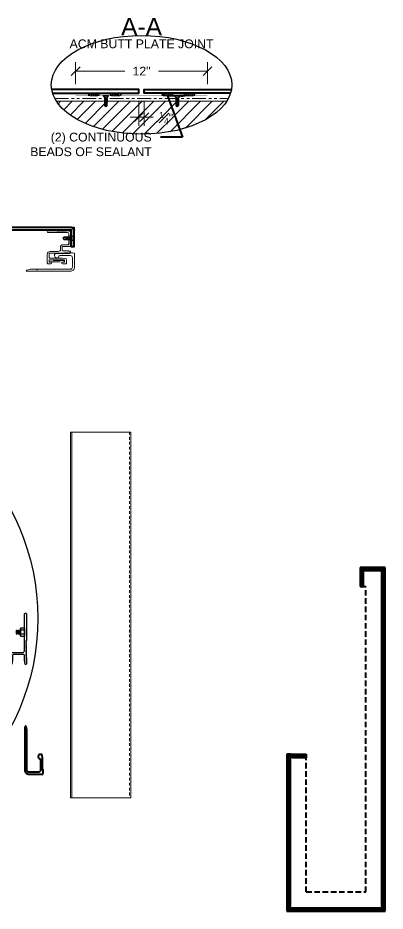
# Model space of a CAD drawing. Header units: inches. Extents: x -301 to 39679, y -468 to 370.
# Drawn here: x -269.57 to -252.86, y 81.26 to 121.95 of the extents above; entities that cross this region are included whole.
import ezdxf
from ezdxf import colors
from ezdxf.entities.mleader import LeaderData, LeaderLine
from ezdxf.enums import TextEntityAlignment as Align
from ezdxf.math import Vec2, Vec3

# ---------------------------------------------------------------- set-up
doc = ezdxf.new("R2010")
doc.units = ezdxf.units.IN
doc.header["$MEASUREMENT"] = 0
for name, pattern in [('DASHED', [0.75, 0.5, -0.25]), ('DASHED2', [0.375, 0.25, -0.125]), ('HIDDEN2', [0.1875, 0.125, -0.0625]), ('PHANTOM2', [1.25, 0.625, -0.125, 0.125, -0.125, 0.125, -0.125])]:
    doc.linetypes.add(name, pattern=pattern)
doc.layers.get('Defpoints').update_dxf_attribs({"color": 3})
for name, color, linetype, lineweight in [('NSE-By_Others', 252, 'Continuous', 0), ('NSE-Call-Outs', 51, 'Continuous', 13), ('NSE-Dimensions', 51, 'Continuous', 13), ('NSE-Flashing 01', 2, 'Continuous', 40), ('NSE-Furring 01', 30, 'Continuous', 18), ('NSE-Hardware', 111, 'Continuous', 25), ('NSE-Notes', 11, 'Continuous', 40), ('NSE-Panels 01', 1, 'Continuous', 40), ('NSE-Sealant', 143, 'Continuous', 13), ('NSE-Underlayment', 6, 'PHANTOM2', 13)]:
    doc.layers.add(name, color=color, linetype=linetype, lineweight=lineweight)
doc.layers.add('NSE-Construction', color=86, linetype='Continuous', plot=False)
doc.styles.add('004 - NSSM - Standard', font='arial.ttf', dxfattribs={"height": 0.4})
doc.styles.add('3_0-0_TEXT', font='simplex.shx', dxfattribs={"width": 0.7, "height": 0.375})
doc.dimstyles.new('$$$FASTENER$$$', dxfattribs={"dimtxt": 0.375, "dimasz": 0, "dimexe": 0, "dimexo": 0, "dimgap": 0, "dimtad": 0, "dimtih": 1, "dimtoh": 1, "dimdec": 4, "dimzin": 3, "dimdsep": 46, "dimlunit": 4, "dimtxsty": '3_0-0_TEXT', "dimblk": 'NONE', "dimcen": 0, "dimclrd": 256, "dimclre": 256, "dimclrt": 256, "dimadec": 0, "dimazin": 0, "dimtfac": 0.375, "dimtdec": 4, "dimtofl": 0, "dimtmove": 1, "dimatfit": 3, "dimldrblk": 'NONE', "dimfxl": 1, "dimtolj": 1, "dimtzin": 0, "dimarcsym": 0})
doc.dimstyles.new('004 - NSSM - Standard$0', dxfattribs={"dimtxt": 0.4, "dimasz": 0.4, "dimexe": 0.4, "dimexo": 0.4, "dimgap": 0.4, "dimtad": 0, "dimdec": 4, "dimzin": 3, "dimdsep": 46, "dimlunit": 5, "dimtxsty": '004 - NSSM - Standard', "dimblk": 'OBLIQUE', "dimcen": 0.4, "dimclrd": 256, "dimclre": 256, "dimclrt": 256, "dimazin": 0, "dimtfac": 0.7, "dimtdec": 4, "dimtmove": 1, "dimatfit": 2, "dimfxl": 1, "dimtfill": 1, "dimtfillclr": 11, "dimfrac": 1, "dimtolj": 1, "dimtzin": 0, "dimlwd": 0, "dimlwe": 0, "dimarcsym": 0})

# ---------------------------------------------------------------- blocks, each defined once
blk = doc.blocks.new('*U90')
for p, q in [((0, 16.665), (0, 0)), ((2.75, 16.665), (0, 16.665)), ((0.062, 16.665), (0.062, 0)), ((2.75, 16.665), (2.75, 0)), ((0, 0), (2.75, 0))]:
    blk.add_line(p, q)
at = {"layer": 'NSE-Furring 01', "color": 9, "linetype": 'HIDDEN2'}
blk.add_line((2.688, 16.665), (2.688, 0), dxfattribs=at)
blk = doc.blocks.new('_None')
blk = doc.blocks.new('*U111')
at = {"transparency": 16777216}
blk.add_lwpolyline([(0.616, 0.397), (0.19, 0.397, -0.414214), (0.09, 0.497), (0.09, 1.982, -1), (0.09, 2.012), (0.09, 2.309), (0.055, 2.475, 0.900068), (0, 2.469), (0, 2.012, -1), (0, 1.982), (0, 0.497, 0.414214), (0.19, 0.307), (0.825, 0.307), (0.836, 0.397), (0.836, 0.513), (0.806, 0.513), (0.806, 1.026), (0.789, 1.189, 0.383421), (0.761, 1.213), (0.706, 1.213, 0.873386), (0.679, 1.017, -0.337188), (0.716, 0.969), (0.716, 0.868, -1), (0.716, 0.848), (0.716, 0.834, -1), (0.716, 0.814), (0.716, 0.497, -0.414214)], format="xyb", close=True, dxfattribs=at)
blk = doc.blocks.new('*U49')
at = {"linetype": 'Continuous'}
blk.add_lwpolyline([(0.642, 1.543), (0.77, 1.543, -0.414214), (0.9, 1.413), (0.9, 1.041, 0.414214), (1, 0.941), (1.109, 0.941, -0.414214), (1.205, 0.845), (1.205, 0.616, 0.414214), (1.255, 0.566), (1.71, 0.566, 0.414214), (1.76, 0.616), (1.76, 1.503, -1), (1.84, 1.503), (1.84, 1.121, -0.302776), (1.827, 1.103, 0.666667), (1.827, 1.08, -0.666667), (1.827, 1.043, 0.666667), (1.827, 1.02, -0.666667), (1.827, 0.983, 0.666667), (1.827, 0.96, -0.666667), (1.827, 0.923, 0.666667), (1.827, 0.9, -0.666667), (1.827, 0.863, 0.666667), (1.827, 0.84, -0.666667), (1.827, 0.803, 0.666667), (1.827, 0.78, -0.666667), (1.827, 0.743, 0.666667), (1.827, 0.72, -0.302776), (1.84, 0.701), (1.84, 0.539, -0.198912), (1.835, 0.528), (1.797, 0.491, -0.198912), (1.786, 0.486), (1.654, 0.486, -0.302776), (1.636, 0.498, 0.666667), (1.612, 0.498, -0.666667), (1.576, 0.498, 0.666667), (1.552, 0.498, -0.666667), (1.516, 0.498, 0.666667), (1.492, 0.498, -0.666667), (1.456, 0.498, 0.666667), (1.432, 0.498, -0.666667), (1.396, 0.498, 0.666667), (1.372, 0.498, -0.666667), (1.336, 0.498, 0.666667), (1.312, 0.498, -0.666667), (1.276, 0.498, 0.666667), (1.252, 0.498, -0.666667), (1.216, 0.498, 0.666667), (1.192, 0.498, -0.302776), (1.174, 0.486), (1.141, 0.486, -0.414214), (1.125, 0.502), (1.125, 0.845, 0.414214), (1.109, 0.861), (0.948, 0.861, 0.414214), (0.932, 0.845), (0.932, 0.58, -0.045635), (0.931, 0.577), (0.917, 0.5, -0.832406), (0.883, 0.5), (0.82, 0.843, -0.045635), (0.82, 0.845), (0.82, 1.413, 0.414214), (0.77, 1.463), (0.642, 1.463, 0.414214), (0.592, 1.413), (0.592, 0.861, -0.01996), (0.592, 0.86), (0.581, 0.719, -0.391021), (0.531, 0.673), (0.354, 0.673, -0.414214), (0.338, 0.689), (0.338, 0.849, -1), (0.418, 0.849), (0.418, 0.769, 0.414214), (0.434, 0.753), (0.496, 0.753, 0.414214), (0.512, 0.769), (0.512, 1.086, -0.262938), (0.52, 1.1, 0.564932), (0.52, 1.125, -0.262938), (0.512, 1.139), (0.512, 1.447, 0.414214), (0.496, 1.463), (0.434, 1.463, 0.414214), (0.418, 1.447), (0.418, 1.383, -1), (0.338, 1.383), (0.338, 1.493, -0.414214), (0.388, 1.543), (0.706, 1.543)], format="xyb", dxfattribs=at)
at = {"linetype": 'DASHED', "lineweight": 0, "transparency": 16777216}
blk.add_lwpolyline([(0.496, 0.772), (0.496, 1.452), (0.434, 1.452), (0.434, 0.772)], close=True, dxfattribs=at)
blk = doc.blocks.new('_Oblique')
at = {"color": 0, "linetype": 'ByBlock', "lineweight": -2}
blk.add_line((-0.5, -0.5), (0.5, 0.5), dxfattribs=at)
blk = doc.blocks.new('*D239')
at = {"layer": 'Defpoints', "color": 0, "transparency": 16777216}
for p in [(3, 1.375), (-3, 0.375), (3, 0.375)]:
    blk.add_point(p, dxfattribs=at)
at = {"layer": 'NSE-Dimensions', "lineweight": 0, "transparency": 16777216}
for p, q in [((-3, 0.775), (-3, 1.775)), ((3, 0.775), (3, 1.775)), ((-3, 1.375), (-0.766, 1.375)), ((3, 1.375), (0.766, 1.375))]:
    blk.add_line(p, q, dxfattribs=at)
at = {"layer": 'NSE-Dimensions', "lineweight": 0, "transparency": 16777216, "xscale": 0.4, "yscale": 0.4, "zscale": 0.4, "rotation": 180}
blk.add_blockref('_Oblique', (-3, 1.375), dxfattribs=at)
at = {"layer": 'NSE-Dimensions', "lineweight": 0, "transparency": 16777216, "xscale": 0.4, "yscale": 0.4, "zscale": 0.4}
blk.add_blockref('_Oblique', (3, 1.375), dxfattribs=at)
at = {"layer": 'NSE-Dimensions', "transparency": 16777216, "insert": (0, 1.375), "char_height": 0.4, "attachment_point": 5, "style": '004 - NSSM - Standard', "bg_fill": 3, "box_fill_scale": 1.25, "bg_fill_color": 256, "bg_fill_true_color": 13158600, "bg_fill_transparency": 0}
blk.add_mtext('\\A1;12"', dxfattribs=at)
blk = doc.blocks.new('BUTYL')
at = {"layer": 'NSE-Sealant'}
h = blk.add_hatch(dxfattribs=at)
h.set_pattern_fill('ANSI31', color=256, scale=0.5, style=0)
h.set_pattern_definition([(45, (0, -0.1875), (-0.044194, 0.044194), [])])
h.paths.add_polyline_path([(0.125, 0.1875, 1), (0, 0.1875), (0, -0.1875, 1), (0.125, -0.1875)])
for p, q in [((0, -0.1875), (0, 0.1875)), ((0.125, -0.1875), (0.125, 0.1875))]:
    blk.add_line(p, q, dxfattribs=at)
for centre, start, end in [((0.0625, 0.1875), 0, 180), ((0.0625, -0.1875), 180, 0)]:
    blk.add_arc(centre, 0.0625, start, end, dxfattribs=at)
blk = doc.blocks.new('*U99')
at = {"linetype": 'Continuous'}
blk.add_lwpolyline([(1.84, 0.515), (1.84, 0.691), (1.84, 0.4, -0.912712), (1.79, 0.395), (1.76, 0.561, -0.045635), (1.76, 0.564), (1.76, 0.787, 0.414214), (1.71, 0.837), (1.255, 0.837, 0.414214), (1.205, 0.787), (1.205, 0.564, -0.045635), (1.205, 0.561), (1.173, 0.389, -0.832406), (1.139, 0.389), (1.125, 0.466, -0.045635), (1.125, 0.469), (1.125, 0.821, 0.414214), (1.109, 0.837), (0.948, 0.837, 0.414214), (0.932, 0.821), (0.932, 0.469, -0.045635), (0.931, 0.466), (0.917, 0.389, -0.832406), (0.883, 0.389), (0.82, 0.732, -0.045635), (0.82, 0.735), (0.82, 1.341, 0.414214), (0.77, 1.391), (0.642, 1.391, 0.414214), (0.592, 1.341), (0.592, 0.789, -0.01996), (0.592, 0.787), (0.581, 0.647, -0.391021), (0.531, 0.601), (0.354, 0.601, -0.414214), (0.338, 0.617), (0.338, 0.777, -1), (0.418, 0.777), (0.418, 0.697, 0.414214), (0.434, 0.681), (0.496, 0.681, 0.414214), (0.512, 0.697), (0.512, 1.013, -0.262938), (0.52, 1.027, 0.564932), (0.52, 1.052, -0.262938), (0.512, 1.066), (0.512, 1.375, 0.414214), (0.496, 1.391), (0.434, 1.391, 0.414214), (0.418, 1.375), (0.418, 1.311, -1), (0.338, 1.311), (0.338, 1.421, -0.414214), (0.388, 1.471), (0.77, 1.471, -0.414214), (0.9, 1.341), (0.9, 1.017, 0.414214), (1, 0.917), (1.66, 0.917, 0.414214), (1.76, 1.017), (1.76, 2.681, -1), (1.84, 2.681), (1.84, 1.471, -0.302776), (1.827, 1.452, 0.666667), (1.827, 1.429, -0.666667), (1.827, 1.392, 0.666667), (1.827, 1.369, -0.666667), (1.827, 1.332, 0.666667), (1.827, 1.309, -0.666667), (1.827, 1.272, 0.666667), (1.827, 1.249, -0.666667), (1.827, 1.212, 0.666667), (1.827, 1.189, -0.666667), (1.827, 1.152, 0.666667), (1.827, 1.129, -0.666667), (1.827, 1.092, 0.666667), (1.827, 1.069, -0.666667), (1.827, 1.032, 0.666667), (1.827, 1.009, -0.666667), (1.827, 0.972, 0.666667), (1.827, 0.949, -0.666667), (1.827, 0.912, 0.666667), (1.827, 0.889, -0.666667), (1.827, 0.852, 0.666667), (1.827, 0.829, -0.666667), (1.827, 0.792, 0.666667), (1.827, 0.769, -0.666667), (1.827, 0.732, 0.666667), (1.827, 0.709, -0.302776), (1.84, 0.691)], format="xyb", dxfattribs=at)
at = {"linetype": 'DASHED', "lineweight": 0}
blk.add_lwpolyline([(0.434, 1.38), (0.434, 0.692), (0.496, 0.692), (0.496, 1.38)], close=True, dxfattribs=at)
at = {"layer": 'NSE-Hardware'}
for p, q in [((1.371, 1.925), (1.371, 1.773)), ((1.371, 1.925), (1.377, 1.925)), ((1.371, 1.773), (1.4, 1.773)), ((1.388, 1.944), (1.377, 1.925)), ((1.377, 1.925), (1.4, 1.773)), ((1.418, 1.754), (1.388, 1.944)), ((1.388, 1.944), (1.406, 1.925)), ((1.4, 1.773), (1.418, 1.754)), ((1.418, 1.944), (1.406, 1.925)), ((1.406, 1.925), (1.429, 1.773)), ((1.447, 1.754), (1.418, 1.944)), ((1.418, 1.944), (1.435, 1.925)), ((1.418, 1.754), (1.429, 1.773)), ((1.429, 1.773), (1.447, 1.754)), ((1.447, 1.944), (1.435, 1.925)), ((1.435, 1.925), (1.459, 1.773)), ((1.476, 1.754), (1.447, 1.944)), ((1.447, 1.944), (1.464, 1.925)), ((1.447, 1.754), (1.459, 1.773)), ((1.459, 1.773), (1.476, 1.754)), ((1.476, 1.944), (1.464, 1.925)), ((1.464, 1.925), (1.488, 1.773)), ((1.505, 1.754), (1.476, 1.944)), ((1.476, 1.944), (1.494, 1.925)), ((1.476, 1.754), (1.488, 1.773)), ((1.488, 1.773), (1.505, 1.754)), ((1.505, 1.944), (1.494, 1.925)), ((1.494, 1.925), (1.517, 1.773)), ((1.535, 1.754), (1.505, 1.944)), ((1.505, 1.944), (1.523, 1.925)), ((1.505, 1.754), (1.517, 1.773)), ((1.517, 1.773), (1.535, 1.754)), ((1.535, 1.944), (1.523, 1.925)), ((1.523, 1.925), (1.546, 1.773)), ((1.564, 1.754), (1.535, 1.944)), ((1.535, 1.944), (1.552, 1.925)), ((1.535, 1.754), (1.546, 1.773)), ((1.546, 1.773), (1.564, 1.754)), ((1.564, 1.944), (1.552, 1.925)), ((1.552, 1.925), (1.575, 1.773)), ((1.564, 1.944), (1.575, 1.931)), ((1.575, 1.868), (1.564, 1.944)), ((1.564, 1.754), (1.575, 1.773)), ((1.745, 1.945), (1.59, 1.945)), ((1.745, 1.753), (1.59, 1.753))]:
    blk.add_line(p, q, dxfattribs=at)
blk.add_lwpolyline([(1.575, 2.015), (1.59, 2.041), (1.745, 2.041), (1.76, 2.015), (1.76, 1.683), (1.745, 1.657), (1.59, 1.657), (1.575, 1.683)], close=True, dxfattribs=at)
for points in [[(1.59, 2.041, 0.30939), (1.59, 1.945, 0.154695), (1.59, 1.753, 0.30939), (1.59, 1.657)], [(1.745, 1.657, 0.30939), (1.745, 1.753, 0.154695), (1.745, 1.945, 0.30939), (1.745, 2.041)]]:
    blk.add_lwpolyline(points, format="xyb", dxfattribs=at)
blk = doc.blocks.new('*U136')
at = {"layer": 'NSE-Panels 01'}
h = blk.add_hatch(dxfattribs=at)
h.set_pattern_fill('ANSI31', color=8, scale=0.25, angle=270)
h.set_pattern_definition([(315, (-11.630206, -65.850934), (0.022097087, 0.022097087), [])])
edge = h.paths.add_edge_path()
edge.add_line((3.465, 15.469), (3.348, 15.637))
edge.add_line((3.465, 15.469), (3.465, 14.782))
edge.add_line((3.348, 14.782), (3.348, 15.637))
edge.add_line((3.328, 14.782), (3.485, 14.782))
h = blk.add_hatch(dxfattribs=at)
h.set_pattern_fill('ANSI31', color=8, scale=0.25, angle=270)
h.set_pattern_definition([(315, (-6.69327, 3.168564), (0.022097087, 0.022097087), [])])
h.paths.add_polyline_path([(4.279, 15.52), (4.447, 15.637), (3.348, 15.637), (3.516, 15.52)])
h = blk.add_hatch(dxfattribs=at)
h.set_pattern_fill('ANSI31', color=8, scale=0.25, angle=180)
h.set_pattern_definition([(225, (-7.304117, 3.168564), (0.022097087, -0.022097087), [])])
h.paths.add_polyline_path([(4.447, 15.637), (4.329, 15.469), (4.329, 0.188), (4.447, 0.02)])
h = blk.add_hatch(dxfattribs=at)
h.set_pattern_fill('ANSI31', color=8, scale=0.25, angle=270)
h.set_pattern_definition([(315, (-4.219435, -63.624773), (0.022097087, 0.022097087), [])])
edge = h.paths.add_edge_path()
edge.add_line((0.188, 7.007), (0.02, 7.125))
edge.add_line((0.188, 7.007), (0.875, 7.007))
edge.add_line((0.875, 7.125), (0.02, 7.125))
edge.add_line((0.875, 7.145), (0.875, 6.987))
h = blk.add_hatch(dxfattribs=at)
h.set_pattern_fill('ANSI31', color=8, scale=0.25, angle=270)
h.set_pattern_definition([(315, (0, 2.763898), (0.02209709, 0.02209709), [])])
h.paths.add_polyline_path([(0.137, 6.957), (0.02, 7.125), (0.02, 0.02), (0.137, 0.188)])
h = blk.add_hatch(dxfattribs=at)
h.set_pattern_fill('ANSI31', color=8, scale=0.25, angle=90)
h.set_pattern_definition([(135, (-6.686405, 81.50798), (-0.022097087, -0.022097087), [])])
h.paths.add_polyline_path([(4.279, 0.137), (0.188, 0.137), (0.02, 0.02), (4.447, 0.02)])
at = {"color": 8, "linetype": 'DASHED2'}
for p, q in [((3.485, 14.782), (3.592, 14.782)), ((3.592, 0.875), (3.592, 14.782)), ((0.875, 0.875), (0.875, 7.145)), ((0.875, 0.875), (3.592, 0.875))]:
    blk.add_line(p, q, dxfattribs=at)
at = {"layer": 'NSE-Panels 01'}
for p, q in [((4.467, 15.657), (3.328, 15.657)), ((3.328, 15.657), (3.328, 14.782)), ((3.348, 14.782), (3.348, 15.637)), ((3.348, 15.637), (4.447, 15.637)), ((3.465, 15.469), (3.348, 15.637)), ((3.348, 15.637), (3.516, 15.52)), ((3.465, 15.469), (3.465, 14.782)), ((3.485, 15.441), (3.465, 15.469)), ((3.544, 15.5), (3.516, 15.52)), ((3.516, 15.52), (4.279, 15.52)), ((4.25, 15.5), (3.544, 15.5)), ((4.25, 15.5), (4.279, 15.52)), ((4.447, 15.637), (4.279, 15.52)), ((4.309, 15.441), (4.329, 15.469)), ((4.329, 15.469), (4.447, 15.637)), ((4.329, 0.188), (4.329, 15.469)), ((4.447, 15.637), (4.447, 0.02)), ((4.467, 0), (4.467, 15.657)), ((3.485, 14.782), (3.485, 15.441)), ((4.309, 15.441), (4.309, 0.216)), ((3.328, 14.782), (3.485, 14.782)), ((0, 7.145), (0.875, 7.145)), ((0.157, 7.145), (0, 7.145)), ((0, 7.145), (0, 0)), ((0.02, 7.145), (0.137, 7.145)), ((0.02, 0.02), (0.02, 7.125)), ((0.875, 7.125), (0.02, 7.125)), ((0.188, 7.007), (0.02, 7.125)), ((0.02, 7.125), (0.137, 6.957)), ((0.137, 6.957), (0.137, 0.188)), ((0.157, 6.928), (0.137, 6.957)), ((0.157, 0.216), (0.157, 6.928)), ((0.188, 7.007), (0.875, 7.007)), ((0.216, 6.987), (0.188, 7.007)), ((0.875, 6.987), (0.216, 6.987)), ((0.875, 7.145), (0.875, 6.987)), ((0, 0), (4.467, 0)), ((0.02, 0.02), (0.137, 0.188)), ((0.188, 0.137), (0.02, 0.02)), ((4.447, 0.02), (0.02, 0.02)), ((0.137, 0.188), (0.157, 0.216)), ((0.188, 0.137), (0.216, 0.157)), ((4.279, 0.137), (0.188, 0.137)), ((0.216, 0.157), (4.25, 0.157)), ((4.25, 0.157), (4.279, 0.137)), ((4.447, 0.02), (4.279, 0.137)), ((4.309, 0.216), (4.329, 0.188)), ((4.329, 0.188), (4.447, 0.02))]:
    blk.add_line(p, q, dxfattribs=at)
blk = doc.blocks.new('*U151')
at = {"transparency": 16777216}
blk.add_lwpolyline([(0.616, 0.397), (0.19, 0.397, -0.414214), (0.09, 0.497), (0.09, 1.982, -1), (0.09, 2.012), (0.09, 2.309), (0.055, 2.475, 0.900068), (0, 2.469), (0, 2.012, -1), (0, 1.982), (0, 0.497, 0.414214), (0.19, 0.307), (0.825, 0.307), (0.836, 0.397), (0.836, 0.513), (0.806, 0.513), (0.806, 1.026), (0.789, 1.189, 0.383421), (0.761, 1.213), (0.706, 1.213, 0.873386), (0.679, 1.017, -0.337188), (0.716, 0.969), (0.716, 0.868, -1), (0.716, 0.848), (0.716, 0.834, -1), (0.716, 0.814), (0.716, 0.497, -0.414214)], format="xyb", close=True, dxfattribs=at)
blk = doc.blocks.new('*U30')
blk.add_lwpolyline([(0.035, -0.125), (0.035, 0.125), (0.052, 0.125), (0.052, -0.125)], close=True)
for points in [[(0.052, 0.11), (0.136, 0.05), (0.5, 0.05), (0.552, 0), (0.5, -0.05), (0.136, -0.05), (0.052, -0.11), (0.052, 0.11)], [(0.5, 0.05), (0.402, 0.029), (0.373, 0), (0.402, -0.029), (0.5, -0.05)], [(0.402, 0.029), (0.552, 0)]]:
    blk.add_leader(points, dimstyle='$$$FASTENER$$$')
at = {"has_arrowhead": 0}
for points in [[(0.143, 0.05), (0.148, 0.069), (0.184, -0.063), (0.187, -0.051)], [(0.175, 0.05), (0.18, 0.069), (0.215, -0.063), (0.218, -0.051)], [(0.206, 0.05), (0.211, 0.069), (0.246, -0.063), (0.25, -0.051)], [(0.237, 0.05), (0.242, 0.069), (0.278, -0.063), (0.281, -0.051)], [(0.268, 0.05), (0.273, 0.069), (0.309, -0.063), (0.312, -0.051)], [(0.3, 0.05), (0.305, 0.069), (0.34, -0.063), (0.343, -0.051)], [(0.331, 0.05), (0.336, 0.069), (0.371, -0.063), (0.375, -0.051)], [(0.362, 0.05), (0.367, 0.069), (0.403, -0.063), (0.406, -0.051)], [(0.136, 0), (0.153, -0.063), (0.156, -0.051)]]:
    blk.add_leader(points, dimstyle='$$$FASTENER$$$', dxfattribs=at)
blk = doc.blocks.new('*U97')
blk.add_lwpolyline([(16.374, -0.125), (0.125, -0.125), (0.125, -0.876), (0, -0.876), (0, -0.125, -0.414214), (0.125, 0), (16.374, 0, -0.414214), (16.499, -0.125)], format="xyb")
blk.add_lwpolyline([(16.374, -0.125), (16.374, -0.876), (16.499, -0.875), (16.499, -0.125)])
at = {"layer": 'Defpoints'}
for p, q in [((0, 0), (0.185, -0.185)), ((16.499, 0), (16.314, -0.185)), ((0.125, -0.876), (0.178, -0.876)), ((16.374, -0.876), (16.321, -0.876))]:
    blk.add_line(p, q, dxfattribs=at)
for points in [[(0.125, 0), (0, 0), (0, -0.125)], [(16.374, 0), (16.499, 0), (16.499, -0.125)]]:
    blk.add_lwpolyline(points, dxfattribs=at)
at = {"layer": 'NSE-Hardware', "xscale": -1, "rotation": 180}
blk.add_blockref('*U30', (-0.035, -0.501), dxfattribs=at)
at = {"layer": 'NSE-Hardware', "xscale": -1}
blk.add_blockref('*U30', (16.534, -0.501), dxfattribs=at)
blk = doc.blocks.new('*U103')
blk.add_lwpolyline([(0.035, -0.125), (0.035, 0.125), (0.052, 0.125), (0.052, -0.125)], close=True)
for points in [[(0.052, 0.11), (0.136, 0.05), (0.5, 0.05), (0.552, 0), (0.5, -0.05), (0.136, -0.05), (0.052, -0.11), (0.052, 0.11)], [(0.5, 0.05), (0.402, 0.029), (0.373, 0), (0.402, -0.029), (0.5, -0.05)], [(0.402, 0.029), (0.552, 0)]]:
    blk.add_leader(points, dimstyle='$$$FASTENER$$$')
at = {"has_arrowhead": 0}
for points in [[(0.143, 0.05), (0.148, 0.069), (0.184, -0.063), (0.187, -0.051)], [(0.175, 0.05), (0.18, 0.069), (0.215, -0.063), (0.218, -0.051)], [(0.206, 0.05), (0.211, 0.069), (0.246, -0.063), (0.25, -0.051)], [(0.237, 0.05), (0.242, 0.069), (0.278, -0.063), (0.281, -0.051)], [(0.268, 0.05), (0.273, 0.069), (0.309, -0.063), (0.312, -0.051)], [(0.3, 0.05), (0.305, 0.069), (0.34, -0.063), (0.343, -0.051)], [(0.331, 0.05), (0.336, 0.069), (0.371, -0.063), (0.375, -0.051)], [(0.362, 0.05), (0.367, 0.069), (0.403, -0.063), (0.406, -0.051)], [(0.136, 0), (0.153, -0.063), (0.156, -0.051)]]:
    blk.add_leader(points, dimstyle='$$$FASTENER$$$', dxfattribs=at)
blk = doc.blocks.new('*U104')
blk.add_lwpolyline([(0.035, -0.125), (0.035, 0.125), (0.052, 0.125), (0.052, -0.125)], close=True)
for points in [[(0.052, 0.11), (0.136, 0.05), (0.5, 0.05), (0.552, 0), (0.5, -0.05), (0.136, -0.05), (0.052, -0.11), (0.052, 0.11)], [(0.5, 0.05), (0.402, 0.029), (0.373, 0), (0.402, -0.029), (0.5, -0.05)], [(0.402, 0.029), (0.552, 0)]]:
    blk.add_leader(points, dimstyle='$$$FASTENER$$$')
at = {"has_arrowhead": 0}
for points in [[(0.143, 0.05), (0.148, 0.069), (0.184, -0.063), (0.187, -0.051)], [(0.175, 0.05), (0.18, 0.069), (0.215, -0.063), (0.218, -0.051)], [(0.206, 0.05), (0.211, 0.069), (0.246, -0.063), (0.25, -0.051)], [(0.237, 0.05), (0.242, 0.069), (0.278, -0.063), (0.281, -0.051)], [(0.268, 0.05), (0.273, 0.069), (0.309, -0.063), (0.312, -0.051)], [(0.3, 0.05), (0.305, 0.069), (0.34, -0.063), (0.343, -0.051)], [(0.331, 0.05), (0.336, 0.069), (0.371, -0.063), (0.375, -0.051)], [(0.362, 0.05), (0.367, 0.069), (0.403, -0.063), (0.406, -0.051)], [(0.136, 0), (0.153, -0.063), (0.156, -0.051)]]:
    blk.add_leader(points, dimstyle='$$$FASTENER$$$', dxfattribs=at)
blk = doc.blocks.new('*U96')
at = {"layer": 'NSE-By_Others'}
blk.add_line((-3.87172, 0), (3.87172, 0), dxfattribs=at)
at = {"layer": 'NSE-Dimensions', "color": 51, "lineweight": 0}
for p, q in [((-0.125, -0.025), (-0.125, -1.12086)), ((0.125, -0.025), (0.125, -1.12086)), ((-0.125, -0.72086), (-0.525, -0.72086)), ((-0.125, -0.72086), (0.125, -0.72086)), ((0.125, -0.72086), (0.525, -0.72086))]:
    blk.add_line(p, q, dxfattribs=at)
at = {"layer": 'NSE-Flashing 01', "const_width": 0.01}
blk.add_lwpolyline([(-3, 0.25), (3, 0.25)], dxfattribs=at)
at = {"layer": 'NSE-Underlayment'}
blk.add_line((-3.94497, 0.125), (3.94497, 0.125), dxfattribs=at)
at = {"layer": 'NSE-Dimensions', "color": 51, "lineweight": 0, "xscale": 0.4000000000000004, "yscale": 0.4000000000000004, "zscale": 0.4000000000000004}
blk.add_blockref('_Oblique', (-0.125, -0.72086), dxfattribs=at)
at = {"layer": 'NSE-Dimensions', "color": 51, "lineweight": 0, "xscale": 0.4000000000000004, "yscale": 0.4000000000000004, "zscale": 0.4000000000000004, "rotation": 180}
blk.add_blockref('_Oblique', (0.125, -0.72086), dxfattribs=at)
at = {"layer": 'NSE-Sealant', "rotation": 90}
for p in [(-2.17289, 0.25), (-1.17289, 0.25), (1.17696, 0.25), (2.17696, 0.25)]:
    blk.add_blockref('BUTYL', p, dxfattribs=at)
at = {"layer": 'NSE-Notes', "style": '004 - NSSM - Standard'}
for s, height, p in [('A-A', 0.8, (0, 3)), ('A-A', 0.8, (0, 3)), ('ACM BUTT PLATE JOINT', 0.4, (0, 2.41779))]:
    blk.add_text(s, height=height, dxfattribs=at).set_placement(p, align=Align.CENTER)
at = {"layer": 'NSE-Dimensions', "insert": (1.11961, -0.76346), "char_height": 0.4, "attachment_point": 5, "style": '004 - NSSM - Standard', "bg_fill": 3, "box_fill_scale": 1.25, "bg_fill_color": 256, "bg_fill_true_color": 13158600, "bg_fill_transparency": 1697}
blk.add_mtext('\\A1;{\\H0.700000x;\\S1#4;}"', dxfattribs=at)
at = {"layer": 'NSE-By_Others'}
h = blk.add_hatch(dxfattribs=at)
h.set_pattern_fill('ANSI31', color=256, scale=3, style=0)
h.set_pattern_definition([(45, (-7.22105, -2.21855), (-0.265165, 0.265165), [])])
h.paths.add_polyline_path([(3.82927, -0.06279), (3.87147, 0), (-3.87114, 0), (-3.85365, -0.02743), (-3.80381, -0.09792), (-3.74967, -0.16746), (-3.69131, -0.23596), (-3.62877, -0.30334), (-3.56214, -0.36954), (-3.49148, -0.43447), (-3.41689, -0.49807), (-3.33844, -0.56025), (-3.25622, -0.62096), (-3.17032, -0.68012), (-3.08085, -0.73767), (-2.98789, -0.79353), (-2.89157, -0.84766), (-2.79198, -0.89998), (-2.68924, -0.95044), (-2.58346, -0.99897), (-2.47477, -1.04554), (-2.36328, -1.09008), (-2.24913, -1.13254), (-2.13243, -1.17287), (-2.01333, -1.21103), (-1.89196, -1.24699), (-1.76845, -1.28068), (-1.64294, -1.31209), (-1.51558, -1.34116), (-1.38651, -1.36788), (-1.25587, -1.3922), (-1.12382, -1.41411), (-0.9905, -1.43357), (-0.85606, -1.45057), (-0.72065, -1.46508), (-0.58443, -1.4771), (-0.44755, -1.4866), (-0.31016, -1.49357), (-0.17243, -1.49802), (-0.03449, -1.49992), (0.10347, -1.49929), (0.24133, -1.49611), (0.37891, -1.4904), (0.51606, -1.48216), (0.65263, -1.4714), (0.78846, -1.45814), (0.92341, -1.44238), (1.05731, -1.42415), (1.19001, -1.40346), (1.32138, -1.38034), (1.45125, -1.35482), (1.57948, -1.32692), (1.70593, -1.29667), (1.83046, -1.26412), (1.95292, -1.22929), (2.07317, -1.19223), (2.19109, -1.15297), (2.30653, -1.11157), (2.41937, -1.06806), (2.52947, -1.02251), (2.63672, -0.97495), (2.741, -0.92544), (2.84218, -0.87405), (2.94015, -0.82082), (3.0348, -0.76582), (3.12603, -0.7091), (3.21372, -0.65074), (3.29779, -0.5908), (3.37814, -0.52934), (3.45467, -0.46644), (3.52731, -0.40217), (3.59596, -0.33659), (3.66055, -0.26979), (3.72102, -0.20184), (3.77728, -0.13282)])
at = {"layer": 'NSE-Call-Outs'}
ml = blk.add_multileader_mtext('Standard', dxfattribs=at)
ml.set_content('(2) CONTINUOUS\\PBEADS OF SEALANT', color=256, style='004 - NSSM - Standard')
ml.set_leader_properties(color=51)
ml.build(insert=Vec2(0, 0))
ml.multileader.update_dxf_attribs({"dogleg_length": 1, "arrow_head_size": 0.4})
ctx = ml.context
ctx.base_point, ctx.char_height, ctx.arrow_head_size, ctx.landing_gap_size, ctx.plane_origin = Vec3(-5.41415, -1.63482), 0.4, 0.4, 0.4, Vec3(1.97893, 0.25)
ctx.text_align_type = 2
notes = []
notes.append((ctx, [(1, (1, 1, 0), (1.86116, -1.63482), (-1, 0), 1, [(1, [(2.17696, 0.25), (1.17696, 0.25)], 0, [])])]))
ctx.mtext.insert, ctx.mtext.alignment, ctx.mtext.flow_direction = Vec3(0.46116, -1.43141), 3, 5
for ctx, leaders in notes:
    for number, flags, end, landing, length, lines in leaders:
        leader = LeaderData()
        leader.index, (leader.has_last_leader_line, leader.has_dogleg_vector, leader.attachment_direction) = number, flags
        leader.last_leader_point, leader.dogleg_vector, leader.dogleg_length = Vec3(end), Vec3(landing), length
        for number, points, colour, breaks in lines:
            line = LeaderLine()
            line.index, line.vertices, line.color, line.breaks = number, Vec3.list(points), colors.encode_raw_color(colour), breaks
            leader.lines.append(line)
        ctx.leaders.append(leader)
at = {"layer": 'NSE-Dimensions'}
dim = blk.add_linear_dim(base=(3, 1.375), p1=(-3, 0.375), p2=(3, 0.375), text='12"', dimstyle='004 - NSSM - Standard$0', override={"dimpost": '"'}, dxfattribs=at)
dim.commit()
dim.dimension.update_dxf_attribs({"geometry": '*D239', "text_midpoint": (0, 1.375)})
at = {"layer": 'Defpoints'}
blk.add_ellipse((0, 0.75), major_axis=(4.10658, 0), ratio=0.54790118, dxfattribs=at)
at = {"layer": 'NSE-Panels 01'}
for points in [[(-4.04914, 0.375), (-0.125, 0.375), (-0.125, 0.532), (-4.08726, 0.532)], [(4.04914, 0.375), (0.125, 0.375), (0.125, 0.532), (4.08726, 0.532)]]:
    blk.add_lwpolyline(points, dxfattribs=at)
at = {"layer": 'NSE-Construction', "rotation": 270}
for name, p in [('*U103', (-1.62572, 0.30161)), ('*U104', (1.62572, 0.30161))]:
    blk.add_blockref(name, p, dxfattribs=at)

msp = doc.modelspace()

# ---------------------------------------------------------------- linework, layer by layer
at = {"layer": 'NSE-Construction', "color": 1}
msp.add_circle((-279.28272, 94.59555), 10.6191, dxfattribs=at)

# ---------------------------------------------------------------- block references
at = {"layer": 'NSE-Construction'}
msp.add_blockref('*U99', (-271.02253, 92.12119), dxfattribs=at)
at = {"layer": 'NSE-Furring 01', "rotation": 89.99999999999999}
for name in ['*U49', '*U111']:
    msp.add_blockref(name, (-266.68977, 110.41128), dxfattribs=at)
at = {"layer": 'NSE-Furring 01'}
msp.add_blockref('*U90', (-267.17713, 86.42115), dxfattribs=at)
at = {"layer": 'NSE-Panels 01'}
for name, p in [('*U96', (-263.94208, 118.15242)), ('*U97', (-283.51321, 112.41266)), ('*U136', (-257.32687, 81.26252)), ('*U151', (-269.25263, 87.18959))]:
    msp.add_blockref(name, p, dxfattribs=at)

doc.saveas('drawing.dxf')
